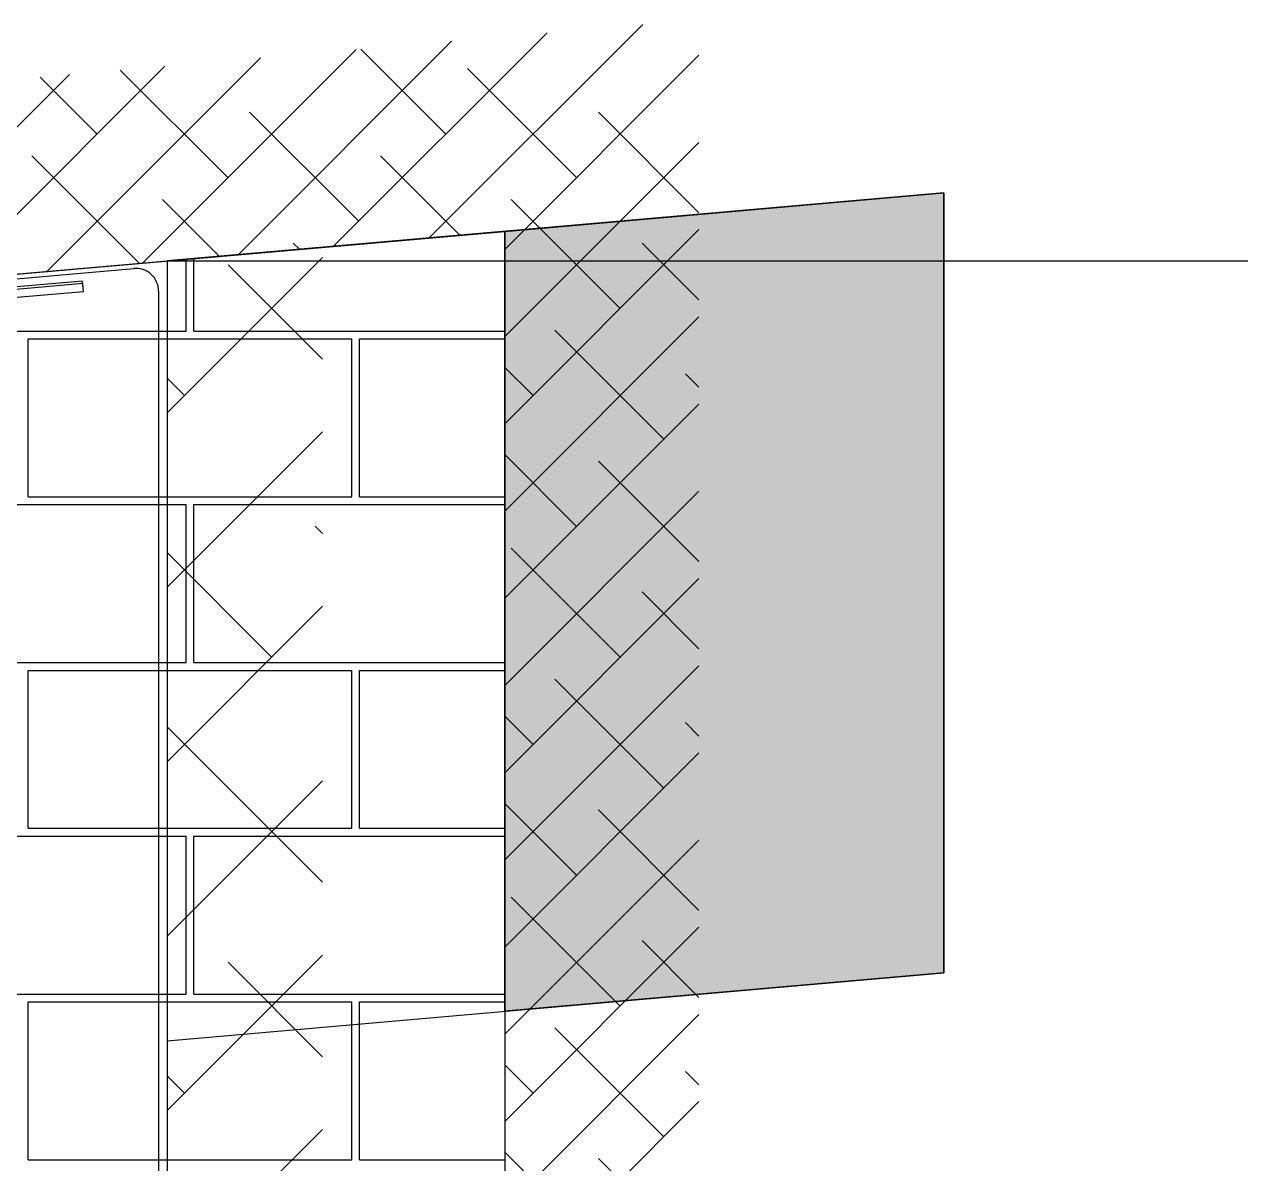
# Model space of a CAD drawing. Header units: millimetres. Extents: x -1985 to 969, y 203 to 500.
# Drawn here: x -1640.38 to -1609.06, y 415.9 to 445.23 of the extents above; entities that cross this region are included whole.
import ezdxf

# ---------------------------------------------------------------- set-up
doc = ezdxf.new("R2010")
doc.units = ezdxf.units.MM
doc.layers.add('Контур', color=252, linetype='Continuous')
doc.layers.add('Подхват', color=252, linetype='Continuous')
doc.layers.add('Сетка', color=7, linetype='ограждение1', lineweight=30)
doc.linetypes.add('ограждение1', pattern='A,6.35,-2.54,[133,ltypeshp.shx,S=2.54,R=0,X=-2.54,Y=0],-2.54,25.4', length=36.83)

msp = doc.modelspace()

# ---------------------------------------------------------------- hatches: boundary and pattern name
msp.add_hatch(color=252).paths.add_polyline_path([(-1628.005, 439.904), (-1616.702, 440.893), (-1616.702, 420.817), (-1628.005, 419.828)])
h = msp.add_hatch()
h.set_pattern_fill('ANSI38', color=252, style=0)
h.set_pattern_definition([(45, (-3522.112, -480.3116), (-2.245064, 2.245064), []), (135, (-3522.112, -480.3116), (-6.735192, 2.245064), [7.9375, -4.7625])])
h.paths.add_polyline_path([(-1720.702, 383.032), (-1721.688, 383.08), (-1722.665, 383.226), (-1723.592, 383.458), (-1724.524, 383.791), (-1725.432, 384.221), (-1726.287, 384.737), (-1726.971, 385.241), (-1727.773, 385.961), (-1728.504, 386.777), (-1729.022, 387.484), (-1729.541, 388.354), (-1729.936, 389.193), (-1730.232, 390.002), (-1730.525, 391.156), (-1730.702, 392.622), (-1730.702, 395.934), (-1730.702, 430.92), (-1636.702, 439.144), (-1636.702, 393.036), (-1636.747, 392.089), (-1636.92, 390.958), (-1637.135, 390.12), (-1637.455, 389.225), (-1637.852, 388.375), (-1638.368, 387.505), (-1638.984, 386.673), (-1639.631, 385.961), (-1640.423, 385.249), (-1641.189, 384.688), (-1642.258, 384.073), (-1642.856, 383.801), (-1644.03, 383.395), (-1644.836, 383.207), (-1645.717, 383.08), (-1646.702, 383.032)], flags=16)
h.paths.add_polyline_path([(-1632.702, 439.494), (-1734.702, 430.57), (-1734.702, 392.381), (-1734.465, 390.421), (-1734.059, 388.819), (-1733.631, 387.65), (-1733.076, 386.474), (-1732.362, 385.274), (-1731.615, 384.255), (-1730.607, 383.129), (-1729.499, 382.135), (-1728.511, 381.407), (-1727.325, 380.692), (-1726.056, 380.09), (-1724.753, 379.626), (-1723.448, 379.299), (-1722.083, 379.095), (-1720.801, 379.032), (-1646.603, 379.032), (-1645.332, 379.094), (-1644.095, 379.273), (-1642.92, 379.547), (-1641.37, 380.082), (-1640.427, 380.512), (-1639.005, 381.331), (-1637.899, 382.139), (-1636.806, 383.121), (-1635.889, 384.132), (-1635.031, 385.29), (-1634.312, 386.504), (-1633.752, 387.701), (-1633.307, 388.946), (-1632.996, 390.155), (-1632.761, 391.692), (-1632.702, 392.942)])

# ---------------------------------------------------------------- linework, layer by layer
for p, q in [((-1629.954, 439.734), (-1624.454, 445.234)), ((-1634.874, 439.303), (-1629.374, 444.804)), ((-1632.414, 439.519), (-1626.914, 445.019)), ((-1637.335, 439.088), (-1631.834, 444.589)), ((-1629.523, 442.41), (-1631.713, 444.599)), ((-1628.005, 439.438), (-1623.005, 444.438)), ((-1642.255, 438.658), (-1636.755, 444.158)), ((-1639.795, 438.873), (-1634.295, 444.373)), ((-1644.716, 438.442), (-1639.215, 443.943)), ((-1638.503, 442.41), (-1639.97, 443.877)), ((-1635.136, 441.287), (-1637.906, 444.057)), ((-1626.156, 441.287), (-1628.962, 444.094)), ((-1631.768, 440.165), (-1634.575, 442.971)), ((-1623.005, 440.382), (-1625.594, 442.971)), ((-1628.005, 437.193), (-1623.005, 442.193)), ((-1637.419, 439.081), (-1640.187, 441.848)), ((-1629.162, 439.803), (-1631.207, 441.848)), ((-1635.355, 439.261), (-1636.82, 440.726)), ((-1625.033, 437.92), (-1627.839, 440.726)), ((-1628.005, 434.948), (-1623.005, 439.948)), ((-1633.291, 439.442), (-1633.452, 439.603)), ((-1623.005, 438.137), (-1624.472, 439.603)), ((-1636.21, 437.336), (-1636.21, 439.187)), ((-1636.077, 439.144), (-1596.669, 439.144)), ((-1636.01, 437.336), (-1636.01, 439.204)), ((-1628.005, 432.703), (-1623.005, 437.703)), ((-1644.544, 437.336), (-1636.21, 437.336)), ((-1636.01, 437.336), (-1628.005, 437.336)), ((-1623.91, 434.552), (-1626.717, 437.358)), ((-1640.277, 437.136), (-1631.943, 437.136)), ((-1640.277, 433.069), (-1640.277, 437.136)), ((-1631.943, 433.069), (-1631.943, 437.136)), ((-1631.743, 437.136), (-1628.005, 437.136)), ((-1631.743, 433.069), (-1631.743, 437.136)), ((-1627.278, 435.675), (-1628.005, 436.401)), ((-1623.005, 435.892), (-1623.349, 436.236)), ((-1628.005, 430.458), (-1623.005, 435.458)), ((-1626.156, 432.307), (-1628.005, 434.156)), ((-1623.005, 431.401), (-1625.594, 433.991)), ((-1628.005, 428.213), (-1623.005, 433.213)), ((-1644.544, 432.869), (-1636.21, 432.869)), ((-1640.277, 433.069), (-1631.943, 433.069)), ((-1636.21, 428.802), (-1636.21, 432.869)), ((-1636.01, 432.869), (-1628.005, 432.869)), ((-1636.01, 428.802), (-1636.01, 432.869)), ((-1631.743, 433.069), (-1628.005, 433.069)), ((-1625.033, 428.939), (-1627.839, 431.746)), ((-1628.005, 425.967), (-1623.005, 430.967)), ((-1623.005, 429.156), (-1624.472, 430.623)), ((-1644.544, 428.802), (-1636.21, 428.802)), ((-1636.01, 428.802), (-1628.005, 428.802)), ((-1640.277, 428.602), (-1631.943, 428.602)), ((-1640.277, 424.535), (-1640.277, 428.602)), ((-1631.943, 424.535), (-1631.943, 428.602)), ((-1631.743, 428.602), (-1628.005, 428.602)), ((-1631.743, 424.535), (-1631.743, 428.602)), ((-1628.005, 423.722), (-1623.005, 428.722)), ((-1623.91, 425.572), (-1626.717, 428.378)), ((-1627.278, 426.694), (-1628.005, 427.421)), ((-1623.005, 426.911), (-1623.349, 427.256)), ((-1628.005, 421.477), (-1623.005, 426.477)), ((-1626.156, 423.327), (-1628.005, 425.176)), ((-1623.005, 422.421), (-1625.594, 425.011)), ((-1640.277, 424.535), (-1631.943, 424.535)), ((-1631.743, 424.535), (-1628.005, 424.535)), ((-1644.544, 424.335), (-1636.21, 424.335)), ((-1636.21, 420.268), (-1636.21, 424.335)), ((-1636.01, 424.335), (-1628.005, 424.335)), ((-1636.01, 420.268), (-1636.01, 424.335)), ((-1628.005, 419.232), (-1623.005, 424.232)), ((-1625.033, 419.959), (-1627.839, 422.765)), ((-1628.005, 416.987), (-1623.005, 421.987)), ((-1623.005, 420.176), (-1624.472, 421.643)), ((-1644.544, 420.268), (-1636.21, 420.268)), ((-1640.277, 420.068), (-1631.943, 420.068)), ((-1640.277, 416), (-1640.277, 420.068)), ((-1636.01, 420.268), (-1628.005, 420.268)), ((-1631.943, 416), (-1631.943, 420.068)), ((-1631.743, 420.068), (-1628.005, 420.068)), ((-1631.743, 416), (-1631.743, 420.068)), ((-1628.005, 414.742), (-1623.005, 419.742)), ((-1623.91, 416.592), (-1626.717, 419.398)), ((-1627.278, 417.714), (-1628.005, 418.441)), ((-1623.005, 417.931), (-1623.349, 418.275)), ((-1628.005, 412.497), (-1623.005, 417.497)), ((-1640.277, 416), (-1631.943, 416)), ((-1631.743, 416), (-1628.005, 416)), ((-1626.156, 414.346), (-1628.005, 416.196)), ((-1623.005, 413.441), (-1625.594, 416.03))]:
    msp.add_line(p, q)
at = {"color": 7}
msp.add_line((-1636.702, 439.144), (-1603.209, 439.144), dxfattribs=at)
for points in [[(-1628.005, 439.904), (-1616.702, 440.893), (-1616.702, 420.817), (-1628.005, 419.828), (-1628.005, 439.904)], [(-1738.702, 430.22), (-1628.005, 439.904), (-1628.005, 379.029), (-1628.005, 379.029), (-1628.005, 379.029), (-1628.005, 379.029), (-1628.005, 379.029), (-1628.005, 379.029), (-1628.005, 379.029), (-1628.005, 379.029), (-1628.005, 379.029), (-1628.005, 379.029), (-1628.005, 379.029), (-1628.005, 379.029), (-1628.005, 379.029), (-1628.005, 379.029), (-1628.005, 379.029), (-1628.005, 379.029), (-1628.005, 379.029), (-1738.702, 379.029)]]:
    msp.add_lwpolyline(points)
at = {"lineweight": 30}
msp.add_lwpolyline([(-1730.702, 430.92), (-1636.702, 439.144), (-1636.702, 393.036), (-1636.747, 392.089), (-1636.92, 390.958), (-1637.135, 390.12), (-1637.455, 389.225), (-1637.852, 388.375), (-1638.368, 387.505), (-1638.984, 386.673), (-1639.631, 385.961), (-1640.423, 385.249), (-1641.189, 384.688), (-1642.258, 384.073), (-1642.856, 383.801), (-1644.03, 383.395), (-1644.836, 383.207), (-1645.717, 383.08), (-1646.702, 383.032), (-1720.702, 383.032)], dxfattribs=at)
at = {"layer": 'Контур', "color": 250}
for p, q in [((-1616.702, 440.893), (-1636.702, 439.144)), ((-1616.702, 440.893), (-1636.702, 439.144)), ((-1730.702, 430.92), (-1636.702, 439.144)), ((-1730.702, 430.92), (-1636.702, 439.144)), ((-1636.702, 439.144), (-1636.702, 415.052)), ((-1636.702, 439.144), (-1636.702, 419.067)), ((-1636.702, 439.144), (-1636.702, 393.032)), ((-1730.31, 430.834), (-1637.557, 438.949)), ((-1636.702, 419.067), (-1616.702, 420.817))]:
    msp.add_line(p, q, dxfattribs=at)
at = {"layer": 'Контур'}
msp.add_line((-1616.702, 420.817), (-1616.702, 440.893), dxfattribs=at)
at = {"layer": 'Подхват'}
for p, q in [((-1638.878, 438.621), (-1688.687, 434.264)), ((-1638.872, 438.558), (-1688.682, 434.2)), ((-1638.855, 438.358), (-1638.878, 438.621)), ((-1688.664, 434.001), (-1638.855, 438.358))]:
    msp.add_line(p, q, dxfattribs=at)
at = {"layer": 'Сетка', "linetype": 'ограждение1', "lineweight": 30, "ltscale": 2}
msp.add_line((-1636.921, 438.362), (-1636.921, 406.978), dxfattribs=at)
msp.add_arc((-1637.506, 438.366), 0.585, 359.6358, 95, dxfattribs=at)

doc.saveas('drawing.dxf')
